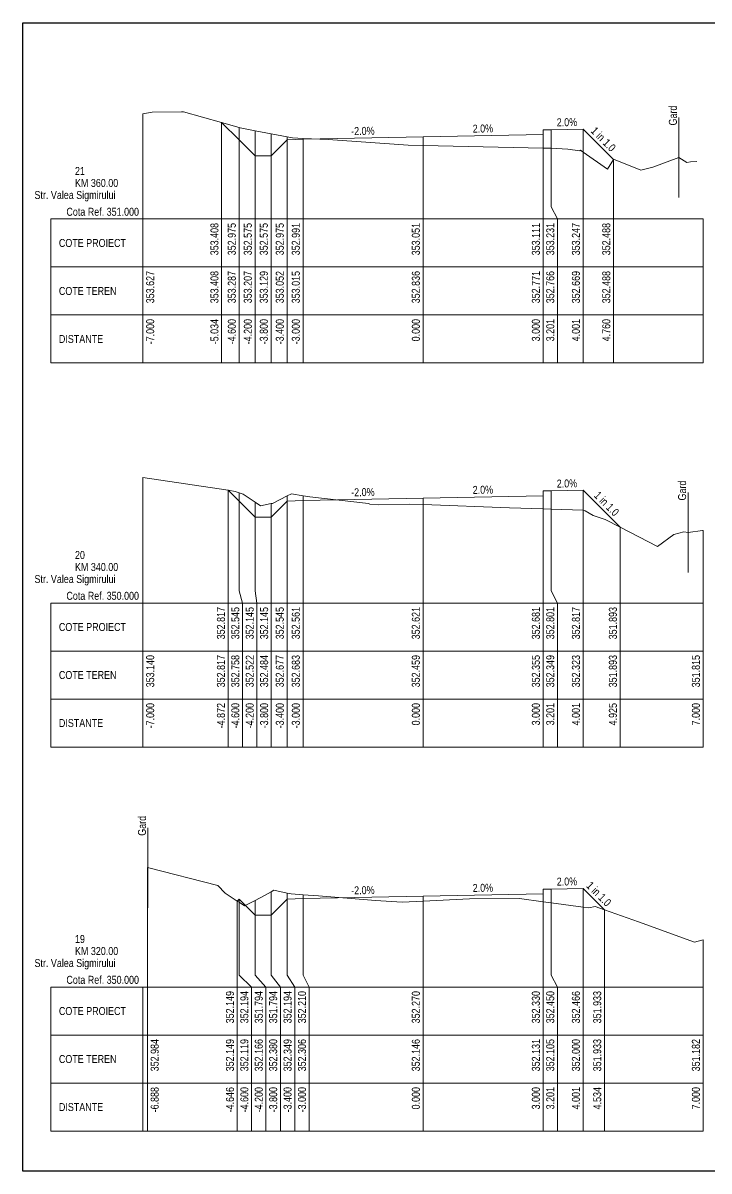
# Model space of a CAD drawing. Extents: x 1 to 634, y 0 to 594.
# Drawn here: x 200 to 217.15, y 0 to 28.7 of the extents above; entities that cross this region are included whole.
import ezdxf
from ezdxf.enums import TextEntityAlignment as Align

# ---------------------------------------------------------------- set-up
doc = ezdxf.new("R2010")
doc.units = 0
doc.header["$MEASUREMENT"] = 0
doc.layers.add('ARD-No Plot', color=1, linetype='Continuous', lineweight=0, plot=False)
for name, color, linetype, lineweight in [('Cartus', 7, 'Continuous', 0), ('DESIGN-TEXT', 7, 'Continuous', 0), ('EXISTING-TEXT', 7, 'Continuous', 0), ('LINES', 7, 'Continuous', 0), ('Text', 7, 'Continuous', 0), ('X-RL', 7, 'Continuous', 0), ('XPLOT-DESIGN', 5, 'Continuous', 0), ('XPLOT-EXISTING', 3, 'Continuous', 0), ('XPLOT-GRADE', 7, 'Continuous', 0), ('XPLOT-KM', 7, 'Continuous', 0), ('XPLOT-TITLE', 7, 'Continuous', 0)]:
    doc.layers.add(name, color=color, linetype=linetype, lineweight=lineweight)
doc.styles.add('$4$$0$Arial', font='arial.ttf', dxfattribs={"width": 0.8})

# ---------------------------------------------------------------- blocks, each defined once
blk = doc.blocks.new('$3$$0$A3_TRANSV_ALIN_TIRENA')
at = {"layer": ''}
blk.add_lwpolyline([(0, 0), (0, 287), (345, 287), (345, 0)], close=True, dxfattribs=at)

msp = doc.modelspace()

# ---------------------------------------------------------------- linework, layer by layer
at = {"layer": 'LINES'}
for p, q in [((203, 24.1), (203, 26.427)), ((203, 24.1), (203, 26.427)), ((203, 24.1), (203, 26.427)), ((203, 24.1), (203, 26.427)), ((204.966, 24.1), (204.966, 26.208)), ((204.966, 24.1), (204.966, 26.208)), ((204.966, 24.1), (204.966, 26.208)), ((216.395, 26.337), (216.395, 24.337)), ((205.4, 24.1), (205.4, 26.087)), ((205.4, 24.1), (205.4, 26.087)), ((205.4, 24.1), (205.4, 26.087)), ((205.8, 24.1), (205.8, 26.007)), ((205.8, 24.1), (205.8, 26.007)), ((205.8, 24.1), (205.8, 26.007)), ((206.2, 24.1), (206.2, 25.929)), ((206.2, 24.1), (206.2, 25.929)), ((206.2, 24.1), (206.2, 25.929)), ((206.6, 24.1), (206.6, 25.852)), ((206.6, 24.1), (206.6, 25.852)), ((206.6, 24.1), (206.6, 25.852)), ((210, 24.1), (210, 25.851)), ((210, 24.1), (210, 25.851)), ((210, 24.1), (210, 25.851)), ((213, 24.1), (213, 25.911)), ((213, 24.1), (213, 25.911)), ((213, 24.1), (213, 25.911)), ((213.201, 24.1), (213.201, 26.031)), ((213.201, 24.1), (213.201, 26.031)), ((213.201, 24.1), (213.201, 26.031)), ((214.001, 24.1), (214.001, 26.047)), ((214.001, 24.1), (214.001, 26.047)), ((214.001, 24.1), (214.001, 26.047)), ((207, 24.1), (207, 25.815)), ((207, 24.1), (207, 25.815)), ((207, 24.1), (207, 25.815)), ((214.76, 24.1), (214.76, 25.288)), ((214.76, 24.1), (214.76, 25.288)), ((214.76, 24.1), (214.76, 25.288)), ((203, 23.8), (203, 24.1)), ((203, 23.8), (203, 24.1)), ((203, 23.8), (203, 24.1)), ((203, 23.8), (203, 24.1)), ((204.966, 23.8), (204.966, 24.1)), ((204.966, 23.8), (204.966, 24.1)), ((204.966, 23.8), (204.966, 24.1)), ((205.4, 23.8), (205.4, 24.1)), ((205.4, 23.8), (205.4, 24.1)), ((205.4, 23.8), (205.4, 24.1)), ((205.8, 23.8), (205.8, 24.1)), ((205.8, 23.8), (205.8, 24.1)), ((205.8, 23.8), (205.8, 24.1)), ((206.2, 23.8), (206.2, 24.1)), ((206.2, 23.8), (206.2, 24.1)), ((206.2, 23.8), (206.2, 24.1)), ((206.6, 23.8), (206.6, 24.1)), ((206.6, 23.8), (206.6, 24.1)), ((206.6, 23.8), (206.6, 24.1)), ((207, 23.8), (207, 24.1)), ((207, 23.8), (207, 24.1)), ((207, 23.8), (207, 24.1)), ((210, 23.8), (210, 24.1)), ((210, 23.8), (210, 24.1)), ((210, 23.8), (210, 24.1)), ((213, 23.8), (213, 24.1)), ((213, 23.8), (213, 24.1)), ((213, 23.8), (213, 24.1)), ((213.36, 23.8), (213.201, 24.1)), ((213.36, 23.8), (213.201, 24.1)), ((213.36, 23.8), (213.201, 24.1)), ((214.001, 23.8), (214.001, 24.1)), ((214.001, 23.8), (214.001, 24.1)), ((214.001, 23.8), (214.001, 24.1)), ((214.76, 23.8), (214.76, 24.1)), ((214.76, 23.8), (214.76, 24.1)), ((214.76, 23.8), (214.76, 24.1)), ((200.698, 22.6), (200.698, 23.8)), ((200.698, 23.8), (203, 23.8)), ((203, 20.2), (203, 23.8)), ((203, 20.2), (203, 23.8)), ((203, 20.2), (203, 23.8)), ((203, 20.2), (203, 23.8)), ((203, 20.2), (203, 23.8)), ((203, 23.8), (217, 23.8)), ((204.966, 20.2), (204.966, 23.8)), ((204.966, 20.2), (204.966, 23.8)), ((204.966, 20.2), (204.966, 23.8)), ((205.4, 20.2), (205.4, 23.8)), ((205.4, 20.2), (205.4, 23.8)), ((205.4, 20.2), (205.4, 23.8)), ((205.8, 20.2), (205.8, 23.8)), ((205.8, 20.2), (205.8, 23.8)), ((205.8, 20.2), (205.8, 23.8)), ((206.2, 20.2), (206.2, 23.8)), ((206.2, 20.2), (206.2, 23.8)), ((206.2, 20.2), (206.2, 23.8)), ((206.6, 20.2), (206.6, 23.8)), ((206.6, 20.2), (206.6, 23.8)), ((206.6, 20.2), (206.6, 23.8)), ((207, 20.2), (207, 23.8)), ((207, 20.2), (207, 23.8)), ((207, 20.2), (207, 23.8)), ((210, 20.2), (210, 23.8)), ((210, 20.2), (210, 23.8)), ((210, 20.2), (210, 23.8)), ((213, 20.2), (213, 23.8)), ((213, 20.2), (213, 23.8)), ((213, 20.2), (213, 23.8)), ((213.36, 20.2), (213.36, 23.8)), ((213.36, 20.2), (213.36, 23.8)), ((213.36, 20.2), (213.36, 23.8)), ((214.001, 20.2), (214.001, 23.8)), ((214.001, 20.2), (214.001, 23.8)), ((214.001, 20.2), (214.001, 23.8)), ((214.76, 20.2), (214.76, 23.8)), ((214.76, 20.2), (214.76, 23.8)), ((214.76, 20.2), (214.76, 23.8)), ((217, 20.2), (217, 23.8)), ((200.698, 21.4), (200.698, 22.6)), ((200.698, 22.6), (203, 22.6)), ((203, 22.6), (200.698, 22.6)), ((203, 22.6), (217, 22.6)), ((200.698, 20.2), (200.698, 21.4)), ((200.698, 21.4), (203, 21.4)), ((203, 21.4), (200.698, 21.4)), ((203, 21.4), (217, 21.4)), ((203, 20.2), (200.698, 20.2)), ((203, 20.2), (217, 20.2)), ((203, 14.5), (203, 17.34)), ((203, 14.5), (203, 17.34)), ((205.128, 14.5), (205.128, 17.017)), ((205.128, 14.5), (205.128, 17.017)), ((205.128, 14.5), (205.128, 17.017)), ((205.4, 14.5), (205.4, 16.958)), ((205.4, 14.5), (205.4, 16.958)), ((205.4, 14.5), (205.4, 16.958)), ((213.201, 14.5), (213.201, 17.001)), ((213.201, 14.5), (213.201, 17.001)), ((213.201, 14.5), (213.201, 17.001)), ((214.001, 14.5), (214.001, 17.017)), ((214.001, 14.5), (214.001, 17.017)), ((214.001, 14.5), (214.001, 17.017)), ((216.625, 16.963), (216.625, 14.963)), ((205.8, 14.5), (205.8, 16.722)), ((205.8, 14.5), (205.8, 16.722)), ((205.8, 14.5), (205.8, 16.722)), ((206.2, 14.5), (206.2, 16.684)), ((206.2, 14.5), (206.2, 16.684)), ((206.2, 14.5), (206.2, 16.684)), ((206.6, 14.5), (206.6, 16.877)), ((206.6, 14.5), (206.6, 16.877)), ((206.6, 14.5), (206.6, 16.877)), ((207, 14.5), (207, 16.883)), ((207, 14.5), (207, 16.883)), ((207, 14.5), (207, 16.883)), ((210, 14.5), (210, 16.821)), ((210, 14.5), (210, 16.821)), ((210, 14.5), (210, 16.821)), ((213, 14.5), (213, 16.881)), ((213, 14.5), (213, 16.881)), ((213, 14.5), (213, 16.881)), ((214.925, 14.5), (214.925, 16.093)), ((214.925, 14.5), (214.925, 16.093)), ((214.925, 14.5), (214.925, 16.093)), ((217, 14.5), (217, 16.015)), ((217, 14.5), (217, 16.015)), ((203, 14.2), (203, 14.5)), ((203, 14.2), (203, 14.5)), ((205.128, 14.2), (205.128, 14.5)), ((205.128, 14.2), (205.128, 14.5)), ((205.128, 14.2), (205.128, 14.5)), ((205.488, 14.2), (205.4, 14.5)), ((205.488, 14.2), (205.4, 14.5)), ((205.488, 14.2), (205.4, 14.5)), ((205.848, 14.2), (205.8, 14.5)), ((205.848, 14.2), (205.8, 14.5)), ((205.848, 14.2), (205.8, 14.5)), ((206.208, 14.2), (206.2, 14.5)), ((206.208, 14.2), (206.2, 14.5)), ((206.208, 14.2), (206.2, 14.5)), ((206.6, 14.2), (206.6, 14.5)), ((206.6, 14.2), (206.6, 14.5)), ((206.6, 14.2), (206.6, 14.5)), ((207, 14.2), (207, 14.5)), ((207, 14.2), (207, 14.5)), ((207, 14.2), (207, 14.5)), ((210, 14.2), (210, 14.5)), ((210, 14.2), (210, 14.5)), ((210, 14.2), (210, 14.5)), ((213, 14.2), (213, 14.5)), ((213, 14.2), (213, 14.5)), ((213, 14.2), (213, 14.5)), ((213.36, 14.2), (213.201, 14.5)), ((213.36, 14.2), (213.201, 14.5)), ((213.36, 14.2), (213.201, 14.5)), ((214.001, 14.2), (214.001, 14.5)), ((214.001, 14.2), (214.001, 14.5)), ((214.001, 14.2), (214.001, 14.5)), ((214.925, 14.2), (214.925, 14.5)), ((214.925, 14.2), (214.925, 14.5)), ((214.925, 14.2), (214.925, 14.5)), ((217, 14.2), (217, 14.5)), ((217, 14.2), (217, 14.5)), ((200.698, 13), (200.698, 14.2)), ((200.698, 14.2), (203, 14.2)), ((203, 10.6), (203, 14.2)), ((203, 10.6), (203, 14.2)), ((203, 10.6), (203, 14.2)), ((203, 14.2), (217, 14.2)), ((205.128, 10.6), (205.128, 14.2)), ((205.128, 10.6), (205.128, 14.2)), ((205.128, 10.6), (205.128, 14.2)), ((205.488, 10.6), (205.488, 14.2)), ((205.488, 10.6), (205.488, 14.2)), ((205.488, 10.6), (205.488, 14.2)), ((205.848, 10.6), (205.848, 14.2)), ((205.848, 10.6), (205.848, 14.2)), ((205.848, 10.6), (205.848, 14.2)), ((206.208, 10.6), (206.208, 14.2)), ((206.208, 10.6), (206.208, 14.2)), ((206.208, 10.6), (206.208, 14.2)), ((206.6, 10.6), (206.6, 14.2)), ((206.6, 10.6), (206.6, 14.2)), ((206.6, 10.6), (206.6, 14.2)), ((207, 10.6), (207, 14.2)), ((207, 10.6), (207, 14.2)), ((207, 10.6), (207, 14.2)), ((210, 10.6), (210, 14.2)), ((210, 10.6), (210, 14.2)), ((210, 10.6), (210, 14.2)), ((213, 10.6), (213, 14.2)), ((213, 10.6), (213, 14.2)), ((213, 10.6), (213, 14.2)), ((213.36, 10.6), (213.36, 14.2)), ((213.36, 10.6), (213.36, 14.2)), ((213.36, 10.6), (213.36, 14.2)), ((214.001, 10.6), (214.001, 14.2)), ((214.001, 10.6), (214.001, 14.2)), ((214.001, 10.6), (214.001, 14.2)), ((214.925, 10.6), (214.925, 14.2)), ((214.925, 10.6), (214.925, 14.2)), ((214.925, 10.6), (214.925, 14.2)), ((217, 10.6), (217, 14.2)), ((217, 10.6), (217, 14.2)), ((217, 10.6), (217, 14.2)), ((200.698, 11.8), (200.698, 13)), ((200.698, 13), (203, 13)), ((203, 13), (200.698, 13)), ((203, 13), (217, 13)), ((200.698, 10.6), (200.698, 11.8)), ((200.698, 11.8), (203, 11.8)), ((203, 11.8), (200.698, 11.8)), ((203, 11.8), (217, 11.8)), ((203, 10.6), (200.698, 10.6)), ((203, 10.6), (217, 10.6)), ((203.125, 8.581), (203.125, 6.581)), ((203.112, 4.9), (203.112, 7.584)), ((203.112, 4.9), (203.112, 7.584)), ((206.2, 4.9), (206.2, 6.98)), ((206.2, 4.9), (206.2, 6.98)), ((206.2, 4.9), (206.2, 6.98)), ((206.6, 4.9), (206.6, 6.949)), ((206.6, 4.9), (206.6, 6.949)), ((206.6, 4.9), (206.6, 6.949)), ((207, 4.9), (207, 6.906)), ((207, 4.9), (207, 6.906)), ((207, 4.9), (207, 6.906)), ((213, 4.9), (213, 6.93)), ((213, 4.9), (213, 6.93)), ((213, 4.9), (213, 6.93)), ((213.201, 4.9), (213.201, 7.05)), ((213.201, 4.9), (213.201, 7.05)), ((213.201, 4.9), (213.201, 7.05)), ((214.001, 4.9), (214.001, 7.066)), ((214.001, 4.9), (214.001, 7.066)), ((214.001, 4.9), (214.001, 7.066)), ((205.354, 4.9), (205.354, 6.749)), ((205.354, 4.9), (205.354, 6.749)), ((205.354, 4.9), (205.354, 6.749)), ((205.4, 4.9), (205.4, 6.794)), ((205.4, 4.9), (205.4, 6.794)), ((205.4, 4.9), (205.4, 6.794)), ((205.8, 4.9), (205.8, 6.766)), ((205.8, 4.9), (205.8, 6.766)), ((205.8, 4.9), (205.8, 6.766)), ((210, 4.9), (210, 6.87)), ((210, 4.9), (210, 6.87)), ((210, 4.9), (210, 6.87)), ((214.534, 4.9), (214.534, 6.533)), ((214.534, 4.9), (214.534, 6.533)), ((214.534, 4.9), (214.534, 6.533)), ((217, 4.9), (217, 5.782)), ((217, 4.9), (217, 5.782)), ((203.112, 4.6), (203.112, 4.9)), ((203.112, 4.6), (203.112, 4.9)), ((205.354, 4.6), (205.354, 4.9)), ((205.354, 4.6), (205.354, 4.9)), ((205.354, 4.6), (205.354, 4.9)), ((205.714, 4.6), (205.4, 4.9)), ((205.714, 4.6), (205.4, 4.9)), ((205.714, 4.6), (205.4, 4.9)), ((206.074, 4.6), (205.8, 4.9)), ((206.074, 4.6), (205.8, 4.9)), ((206.074, 4.6), (205.8, 4.9)), ((206.434, 4.6), (206.2, 4.9)), ((206.434, 4.6), (206.2, 4.9)), ((206.434, 4.6), (206.2, 4.9)), ((206.794, 4.6), (206.6, 4.9)), ((206.794, 4.6), (206.6, 4.9)), ((206.794, 4.6), (206.6, 4.9)), ((207.154, 4.6), (207, 4.9)), ((207.154, 4.6), (207, 4.9)), ((207.154, 4.6), (207, 4.9)), ((210, 4.6), (210, 4.9)), ((210, 4.6), (210, 4.9)), ((210, 4.6), (210, 4.9)), ((213, 4.6), (213, 4.9)), ((213, 4.6), (213, 4.9)), ((213, 4.6), (213, 4.9)), ((213.36, 4.6), (213.201, 4.9)), ((213.36, 4.6), (213.201, 4.9)), ((213.36, 4.6), (213.201, 4.9)), ((214.001, 4.6), (214.001, 4.9)), ((214.001, 4.6), (214.001, 4.9)), ((214.001, 4.6), (214.001, 4.9)), ((214.534, 4.6), (214.534, 4.9)), ((214.534, 4.6), (214.534, 4.9)), ((214.534, 4.6), (214.534, 4.9)), ((217, 4.6), (217, 4.9)), ((217, 4.6), (217, 4.9)), ((200.698, 3.4), (200.698, 4.6)), ((200.698, 4.6), (203, 4.6)), ((203, 1), (203, 4.6)), ((203, 4.6), (217, 4.6)), ((203.112, 1), (203.112, 4.6)), ((203.112, 1), (203.112, 4.6)), ((205.354, 1), (205.354, 4.6)), ((205.354, 1), (205.354, 4.6)), ((205.354, 1), (205.354, 4.6)), ((205.714, 1), (205.714, 4.6)), ((205.714, 1), (205.714, 4.6)), ((205.714, 1), (205.714, 4.6)), ((206.074, 1), (206.074, 4.6)), ((206.074, 1), (206.074, 4.6)), ((206.074, 1), (206.074, 4.6)), ((206.434, 1), (206.434, 4.6)), ((206.434, 1), (206.434, 4.6)), ((206.434, 1), (206.434, 4.6)), ((206.794, 1), (206.794, 4.6)), ((206.794, 1), (206.794, 4.6)), ((206.794, 1), (206.794, 4.6)), ((207.154, 1), (207.154, 4.6)), ((207.154, 1), (207.154, 4.6)), ((207.154, 1), (207.154, 4.6)), ((210, 1), (210, 4.6)), ((210, 1), (210, 4.6)), ((210, 1), (210, 4.6)), ((213, 1), (213, 4.6)), ((213, 1), (213, 4.6)), ((213, 1), (213, 4.6)), ((213.36, 1), (213.36, 4.6)), ((213.36, 1), (213.36, 4.6)), ((213.36, 1), (213.36, 4.6)), ((214.001, 1), (214.001, 4.6)), ((214.001, 1), (214.001, 4.6)), ((214.001, 1), (214.001, 4.6)), ((214.534, 1), (214.534, 4.6)), ((214.534, 1), (214.534, 4.6)), ((214.534, 1), (214.534, 4.6)), ((217, 1), (217, 4.6)), ((217, 1), (217, 4.6)), ((217, 1), (217, 4.6)), ((200.698, 2.2), (200.698, 3.4)), ((200.698, 3.4), (203, 3.4)), ((203, 3.4), (200.698, 3.4)), ((203, 3.4), (217, 3.4)), ((200.698, 1), (200.698, 2.2)), ((200.698, 2.2), (203, 2.2)), ((203, 2.2), (200.698, 2.2)), ((203, 2.2), (217, 2.2)), ((203, 1), (200.698, 1)), ((203, 1), (217, 1))]:
    msp.add_line(p, q, dxfattribs=at)
at = {"layer": 'XPLOT-DESIGN'}
for p, q in [((204.966, 26.208), (205.4, 25.775)), ((207, 25.791), (210, 25.851)), ((210, 25.851), (213, 25.911)), ((213, 25.911), (213.001, 26.031)), ((213.001, 26.031), (213.201, 26.031)), ((213.201, 26.031), (214.001, 26.047)), ((214.001, 26.047), (214.76, 25.288)), ((205.4, 25.775), (205.8, 25.375)), ((206.2, 25.375), (206.6, 25.775)), ((206.6, 25.775), (207, 25.791)), ((205.8, 25.375), (206.2, 25.375)), ((205.128, 17.017), (205.4, 16.745)), ((213, 16.881), (213.001, 17.001)), ((213.001, 17.001), (213.201, 17.001)), ((213.201, 17.001), (214.001, 17.017)), ((214.001, 17.017), (214.925, 16.093)), ((205.4, 16.745), (205.8, 16.345)), ((206.2, 16.345), (206.6, 16.745)), ((206.6, 16.745), (207, 16.761)), ((207, 16.761), (210, 16.821)), ((210, 16.821), (213, 16.881)), ((205.8, 16.345), (206.2, 16.345)), ((210, 6.87), (213, 6.93)), ((213, 6.93), (213.001, 7.05)), ((213.001, 7.05), (213.201, 7.05)), ((213.201, 7.05), (214.001, 7.066)), ((214.001, 7.066), (214.534, 6.533)), ((205.354, 6.749), (205.4, 6.794)), ((205.4, 6.794), (205.8, 6.394)), ((206.2, 6.394), (206.6, 6.794)), ((206.6, 6.794), (207, 6.81)), ((207, 6.81), (210, 6.87)), ((205.8, 6.394), (206.2, 6.394))]:
    msp.add_line(p, q, dxfattribs=at)
at = {"layer": 'XPLOT-EXISTING'}
for p, q in [((203, 26.427), (203.227, 26.469)), ((203, 26.427), (203, 26.427)), ((203.227, 26.469), (203.964, 26.476)), ((203.964, 26.476), (204.009, 26.476)), ((204.009, 26.476), (204.966, 26.208)), ((204.966, 26.208), (205.4, 26.087)), ((205.4, 26.087), (205.432, 26.078)), ((205.432, 26.078), (205.8, 26.007)), ((205.8, 26.007), (206.2, 25.929)), ((206.2, 25.929), (206.6, 25.852)), ((206.6, 25.852), (206.74, 25.825)), ((206.74, 25.825), (207, 25.815)), ((207, 25.815), (207.628, 25.79)), ((207.628, 25.79), (209.632, 25.644)), ((209.632, 25.644), (210, 25.636)), ((210, 25.636), (210, 25.636)), ((210, 25.636), (213, 25.571)), ((213, 25.571), (213.156, 25.568)), ((213.156, 25.568), (213.201, 25.566)), ((213.201, 25.566), (213.619, 25.546)), ((213.619, 25.546), (213.923, 25.503)), ((213.923, 25.503), (213.932, 25.517)), ((213.932, 25.517), (214.001, 25.469)), ((214.001, 25.469), (214.611, 25.045)), ((214.611, 25.045), (214.76, 25.288)), ((214.76, 25.288), (214.764, 25.295)), ((214.764, 25.295), (215.44, 25.021)), ((215.748, 25.099), (216.395, 25.337)), ((216.395, 25.337), (216.595, 25.213)), ((215.44, 25.021), (215.748, 25.099)), ((216.595, 25.213), (216.683, 25.225)), ((216.683, 25.225), (216.847, 25.234)), ((203, 17.34), (203, 17.34)), ((203, 17.34), (205.128, 17.017)), ((205.128, 17.017), (205.307, 16.99)), ((205.307, 16.99), (205.4, 16.958)), ((205.4, 16.958), (205.507, 16.922)), ((205.507, 16.922), (205.8, 16.722)), ((205.8, 16.722), (205.936, 16.629)), ((205.936, 16.629), (206.2, 16.684)), ((206.2, 16.684), (206.237, 16.691)), ((206.237, 16.691), (206.6, 16.877)), ((206.6, 16.877), (206.709, 16.933)), ((206.709, 16.933), (207, 16.883)), ((207, 16.883), (207.167, 16.855)), ((207.167, 16.855), (208.64, 16.685)), ((208.64, 16.685), (208.67, 16.674)), ((208.67, 16.674), (208.895, 16.656)), ((208.895, 16.656), (209.657, 16.671)), ((209.657, 16.671), (210, 16.659)), ((210, 16.659), (210, 16.659)), ((210, 16.659), (212.165, 16.582)), ((212.165, 16.582), (213, 16.555)), ((213, 16.555), (213.201, 16.549)), ((213.201, 16.549), (214.001, 16.523)), ((214.001, 16.523), (214.003, 16.523)), ((214.003, 16.523), (214.051, 16.505)), ((214.051, 16.505), (214.254, 16.39)), ((214.254, 16.39), (214.549, 16.286)), ((214.549, 16.286), (214.925, 16.093)), ((214.925, 16.093), (215.858, 15.612)), ((215.858, 15.612), (216.269, 15.916)), ((216.269, 15.916), (216.515, 15.983)), ((216.515, 15.983), (216.625, 15.963)), ((216.625, 15.963), (216.985, 16.014)), ((216.985, 16.014), (217, 16.015)), ((203.112, 7.584), (204.875, 7.135)), ((204.875, 7.135), (205.051, 6.946)), ((205.051, 6.946), (205.354, 6.749)), ((205.8, 6.766), (206.04, 6.889)), ((206.04, 6.889), (206.2, 6.98)), ((206.2, 6.98), (206.272, 7.021)), ((206.272, 7.021), (206.6, 6.949)), ((206.6, 6.949), (206.704, 6.927)), ((206.704, 6.927), (207, 6.906)), ((207, 6.906), (207.385, 6.878)), ((205.354, 6.749), (205.4, 6.719)), ((205.4, 6.719), (205.536, 6.63)), ((205.536, 6.63), (205.8, 6.766)), ((207.385, 6.878), (208.811, 6.765)), ((208.811, 6.765), (209.479, 6.718)), ((209.479, 6.718), (210, 6.746)), ((210, 6.746), (211.164, 6.807)), ((210, 6.746), (210, 6.746)), ((211.164, 6.807), (212.411, 6.809)), ((212.411, 6.809), (213, 6.731)), ((213, 6.731), (213.201, 6.705)), ((213.201, 6.705), (214.001, 6.6)), ((214.145, 6.581), (214.304, 6.614)), ((214.304, 6.614), (214.534, 6.533)), ((214.001, 6.6), (214.145, 6.581)), ((214.534, 6.533), (215.382, 6.233)), ((215.382, 6.233), (216.782, 5.721)), ((216.782, 5.721), (217, 5.782)), ((217, 5.782), (217, 5.782))]:
    msp.add_line(p, q, dxfattribs=at)

# ---------------------------------------------------------------- block references
at = {"layer": 'Cartus', "xscale": 0.1, "yscale": 0.1, "zscale": 0.1}
msp.add_blockref('$3$$0$A3_TRANSV_ALIN_TIRENA', (200, 0), dxfattribs=at)

# ---------------------------------------------------------------- texts
at = {"layer": 'ARD-No Plot', "style": '$4$$0$Arial', "width": 0.8}
for p in [(201.3, 24.3), (201.3, 14.7), (201.3, 5.1)]:
    msp.add_text('Str. Valea Sigmirului', height=0.2, dxfattribs=at).set_placement(p, align=Align.CENTER)
at = {"layer": 'DESIGN-TEXT', "style": '$4$$0$Arial', "width": 0.8}
for s, p in [('353.408', (204.886, 23.7)), ('352.975', (205.32, 23.7)), ('352.575', (205.72, 23.7)), ('352.575', (206.12, 23.7)), ('352.975', (206.52, 23.7)), ('352.991', (206.92, 23.7)), ('353.051', (209.92, 23.7)), ('353.111', (212.92, 23.7)), ('353.231', (213.28, 23.7)), ('353.247', (213.921, 23.7)), ('352.488', (214.68, 23.7)), ('352.817', (205.048, 14.1)), ('352.545', (205.408, 14.1)), ('352.145', (205.768, 14.1)), ('352.145', (206.128, 14.1)), ('352.545', (206.52, 14.1)), ('352.561', (206.92, 14.1)), ('352.621', (209.92, 14.1)), ('352.681', (212.92, 14.1)), ('352.801', (213.28, 14.1)), ('352.817', (213.921, 14.1)), ('351.893', (214.845, 14.1)), ('352.149', (205.274, 4.5)), ('352.194', (205.634, 4.5)), ('351.794', (205.994, 4.5)), ('351.794', (206.354, 4.5)), ('352.194', (206.714, 4.5)), ('352.210', (207.074, 4.5)), ('352.270', (209.92, 4.5)), ('352.330', (212.92, 4.5)), ('352.450', (213.28, 4.5)), ('352.466', (213.921, 4.5)), ('351.933', (214.454, 4.5))]:
    msp.add_text(s, height=0.2, rotation=90, dxfattribs=at).set_placement(p, align=Align.RIGHT)
at = {"layer": 'EXISTING-TEXT', "style": '$4$$0$Arial', "width": 0.8}
for s, p in [('353.627', (203.28, 22.5)), ('353.627', (203.28, 22.5)), ('353.408', (204.886, 22.5)), ('353.287', (205.32, 22.5)), ('353.207', (205.72, 22.5)), ('353.129', (206.12, 22.5)), ('353.052', (206.52, 22.5)), ('353.015', (206.92, 22.5)), ('352.836', (209.92, 22.5)), ('352.836', (209.92, 22.5)), ('352.771', (212.92, 22.5)), ('352.766', (213.28, 22.5)), ('352.669', (213.921, 22.5)), ('352.488', (214.68, 22.5)), ('353.140', (203.28, 12.9)), ('353.140', (203.28, 12.9)), ('352.817', (205.048, 12.9)), ('352.758', (205.408, 12.9)), ('352.522', (205.768, 12.9)), ('352.484', (206.128, 12.9)), ('352.677', (206.52, 12.9)), ('352.683', (206.92, 12.9)), ('352.459', (209.92, 12.9)), ('352.459', (209.92, 12.9)), ('352.355', (212.92, 12.9)), ('352.349', (213.28, 12.9)), ('352.323', (213.921, 12.9)), ('351.893', (214.845, 12.9)), ('351.815', (216.92, 12.9)), ('352.984', (203.392, 3.3)), ('352.149', (205.274, 3.3)), ('352.119', (205.634, 3.3)), ('352.166', (205.994, 3.3)), ('352.380', (206.354, 3.3)), ('352.349', (206.714, 3.3)), ('352.306', (207.074, 3.3)), ('352.146', (209.92, 3.3)), ('352.146', (209.92, 3.3)), ('352.131', (212.92, 3.3)), ('352.105', (213.28, 3.3)), ('352.000', (213.921, 3.3)), ('351.933', (214.454, 3.3)), ('351.182', (216.92, 3.3)), ('351.182', (216.92, 3.3))]:
    msp.add_text(s, height=0.2, rotation=90, dxfattribs=at).set_placement(p, align=Align.RIGHT)
at = {"layer": 'Text', "style": '$4$$0$Arial', "width": 0.8}
for p in [(216.345, 26.137), (216.575, 16.763), (203.075, 8.381)]:
    msp.add_text('Gard', height=0.2, rotation=90, dxfattribs=at).set_placement(p)
for s, p in [('-7.000', (203.28, 21.3)), ('-7.000', (203.28, 21.3)), ('-7.000', (203.28, 21.3)), ('-7.000', (203.28, 21.3)), ('-5.034', (204.886, 21.3)), ('-5.034', (204.886, 21.3)), ('-5.034', (204.886, 21.3)), ('-4.600', (205.32, 21.3)), ('-4.600', (205.32, 21.3)), ('-4.600', (205.32, 21.3)), ('-4.200', (205.72, 21.3)), ('-4.200', (205.72, 21.3)), ('-4.200', (205.72, 21.3)), ('-3.800', (206.12, 21.3)), ('-3.800', (206.12, 21.3)), ('-3.800', (206.12, 21.3)), ('-3.400', (206.52, 21.3)), ('-3.400', (206.52, 21.3)), ('-3.400', (206.52, 21.3)), ('-3.000', (206.92, 21.3)), ('-3.000', (206.92, 21.3)), ('-3.000', (206.92, 21.3)), ('0.000', (209.92, 21.3)), ('0.000', (209.92, 21.3)), ('0.000', (209.92, 21.3)), ('3.000', (212.92, 21.3)), ('3.000', (212.92, 21.3)), ('3.000', (212.92, 21.3)), ('3.201', (213.28, 21.3)), ('3.201', (213.28, 21.3)), ('3.201', (213.28, 21.3)), ('4.001', (213.921, 21.3)), ('4.001', (213.921, 21.3)), ('4.001', (213.921, 21.3)), ('4.760', (214.68, 21.3)), ('4.760', (214.68, 21.3)), ('4.760', (214.68, 21.3)), ('-7.000', (203.28, 11.7)), ('-7.000', (203.28, 11.7)), ('-4.872', (205.048, 11.7)), ('-4.872', (205.048, 11.7)), ('-4.872', (205.048, 11.7)), ('-4.600', (205.408, 11.7)), ('-4.600', (205.408, 11.7)), ('-4.600', (205.408, 11.7)), ('-4.200', (205.768, 11.7)), ('-4.200', (205.768, 11.7)), ('-4.200', (205.768, 11.7)), ('-3.800', (206.128, 11.7)), ('-3.800', (206.128, 11.7)), ('-3.800', (206.128, 11.7)), ('-3.400', (206.52, 11.7)), ('-3.400', (206.52, 11.7)), ('-3.400', (206.52, 11.7)), ('-3.000', (206.92, 11.7)), ('-3.000', (206.92, 11.7)), ('-3.000', (206.92, 11.7)), ('0.000', (209.92, 11.7)), ('0.000', (209.92, 11.7)), ('0.000', (209.92, 11.7)), ('3.000', (212.92, 11.7)), ('3.000', (212.92, 11.7)), ('3.000', (212.92, 11.7)), ('3.201', (213.28, 11.7)), ('3.201', (213.28, 11.7)), ('3.201', (213.28, 11.7)), ('4.001', (213.921, 11.7)), ('4.001', (213.921, 11.7)), ('4.001', (213.921, 11.7)), ('4.925', (214.845, 11.7)), ('4.925', (214.845, 11.7)), ('4.925', (214.845, 11.7)), ('7.000', (216.92, 11.7)), ('7.000', (216.92, 11.7)), ('-6.888', (203.392, 2.1)), ('-6.888', (203.392, 2.1)), ('-4.646', (205.274, 2.1)), ('-4.646', (205.274, 2.1)), ('-4.646', (205.274, 2.1)), ('-4.600', (205.634, 2.1)), ('-4.600', (205.634, 2.1)), ('-4.600', (205.634, 2.1)), ('-4.200', (205.994, 2.1)), ('-4.200', (205.994, 2.1)), ('-4.200', (205.994, 2.1)), ('-3.800', (206.354, 2.1)), ('-3.800', (206.354, 2.1)), ('-3.800', (206.354, 2.1)), ('-3.400', (206.714, 2.1)), ('-3.400', (206.714, 2.1)), ('-3.400', (206.714, 2.1)), ('-3.000', (207.074, 2.1)), ('-3.000', (207.074, 2.1)), ('-3.000', (207.074, 2.1)), ('0.000', (209.92, 2.1)), ('0.000', (209.92, 2.1)), ('0.000', (209.92, 2.1)), ('3.000', (212.92, 2.1)), ('3.000', (212.92, 2.1)), ('3.000', (212.92, 2.1)), ('3.201', (213.28, 2.1)), ('3.201', (213.28, 2.1)), ('3.201', (213.28, 2.1)), ('4.001', (213.921, 2.1)), ('4.001', (213.921, 2.1)), ('4.001', (213.921, 2.1)), ('4.534', (214.454, 2.1)), ('4.534', (214.454, 2.1)), ('4.534', (214.454, 2.1)), ('7.000', (216.92, 2.1)), ('7.000', (216.92, 2.1))]:
    msp.add_text(s, height=0.2, rotation=90, dxfattribs=at).set_placement(p, align=Align.RIGHT)
at = {"layer": 'X-RL', "style": '$4$$0$Arial', "width": 0.8}
for s, p in [('Cota Ref. 351.000', (202.9, 23.88)), ('Cota Ref. 350.000', (202.9, 14.28)), ('Cota Ref. 350.000', (202.9, 4.68))]:
    msp.add_text(s, height=0.2, dxfattribs=at).set_placement(p, align=Align.RIGHT)
at = {"layer": 'XPLOT-GRADE', "style": '$4$$0$Arial', "width": 0.8}
for s, rotation, p in [('2.0%', 1.1458, (211.498, 25.961)), ('2.0%', 1.1458, (213.599, 26.119)), ('-2.0%', 1.1458, (208.498, 25.901)), ('1 in 1.0', 315, (214.437, 25.724)), ('2.0%', 1.1458, (213.599, 17.089)), ('-2.0%', 1.1458, (208.498, 16.871)), ('2.0%', 1.1458, (211.498, 16.931)), ('1 in 1.0', 315, (214.519, 16.611)), ('2.0%', 1.1458, (211.498, 6.98)), ('2.0%', 1.1458, (213.599, 7.138)), ('1 in 1.0', 315, (214.324, 6.856)), ('-2.0%', 1.1458, (208.498, 6.92))]:
    msp.add_text(s, height=0.2, rotation=rotation, dxfattribs=at).set_placement(p, align=Align.CENTER)
at = {"layer": 'XPLOT-KM', "style": '$4$$0$Arial', "width": 0.8}
for s, p in [('21', (201.3, 24.9)), ('KM 360.00', (201.3, 24.6)), ('20', (201.3, 15.3)), ('KM 340.00', (201.3, 15)), ('19', (201.3, 5.7)), ('KM 320.00', (201.3, 5.4))]:
    msp.add_text(s, height=0.2, dxfattribs=at).set_placement(p)
at = {"layer": 'XPLOT-TITLE', "style": '$4$$0$Arial', "width": 0.8}
for s, p in [('COTE PROIECT', (200.898, 23.1)), ('COTE TEREN', (200.898, 21.9)), ('DISTANTE', (200.898, 20.7)), ('COTE PROIECT', (200.898, 13.5)), ('COTE TEREN', (200.898, 12.3)), ('DISTANTE', (200.898, 11.1)), ('COTE PROIECT', (200.898, 3.9)), ('COTE TEREN', (200.898, 2.7)), ('DISTANTE', (200.898, 1.5))]:
    msp.add_text(s, height=0.2, dxfattribs=at).set_placement(p)

doc.saveas('drawing.dxf')
